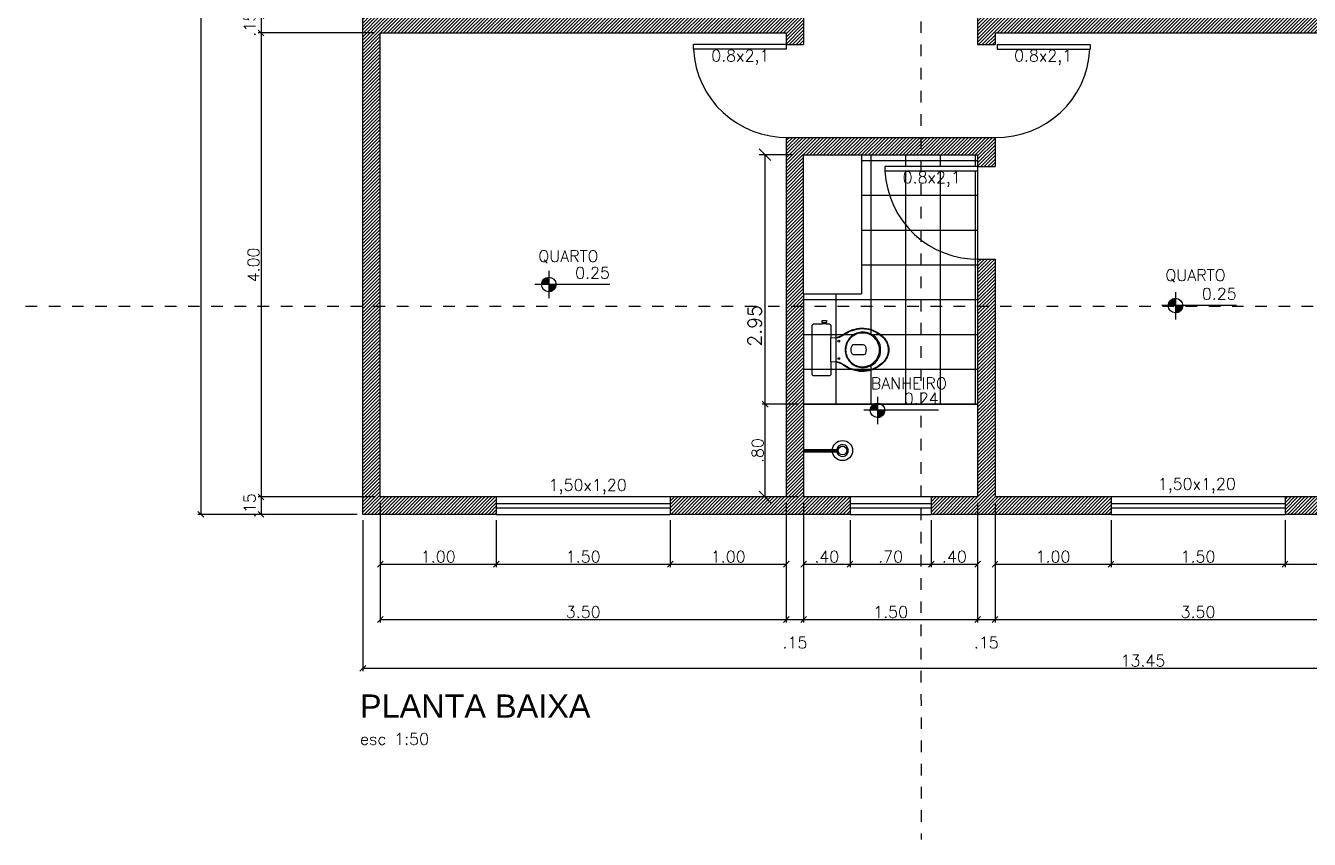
# Model space of a CAD drawing. Header units: metres. Extents: x 433 to 682, y 535 to 584.
# Drawn here: x 509.91 to 520.98, y 569.25 to 576.26 of the extents above; entities that cross this region are included whole.
import ezdxf

# ---------------------------------------------------------------- set-up
doc = ezdxf.new("R2010")
doc.units = ezdxf.units.M
doc.linetypes.add('ACAD_ISO02W100', pattern=[15, 12, -3])
doc.linetypes.add('DIVIDE', pattern=[1.25, 0.5, -0.25, 0, -0.25, 0, -0.25])
for name, color, linetype in [('ARQ-COTAS', 30, 'Continuous'), ('ARQ-ESQ-01', 1, 'ACAD_ISO02W100'), ('ARQ-ESQ-02', 2, 'Continuous'), ('ARQ-LINHACORTE', 3, 'DIVIDE'), ('ARQ-NIVEL', 1, 'Continuous'), ('ARQ-PECAS_SANITARIAS', 7, 'Continuous'), ('ARQ-PISO', 8, 'Continuous'), ('ARQ-TEXTO2', 2, 'Continuous'), ('ARQ-TEXTO3', 3, 'Continuous'), ('ARQ-TEXTO4', 4, 'Continuous'), ('ARQ_ALVENARIA', 4, 'Continuous')]:
    doc.layers.add(name, color=color, linetype=linetype)
doc.styles.add('ROMANS', font='romans.shx')
doc.dimstyles.new('1-100', dxfattribs={"dimtxt": 0.12, "dimasz": 0.1, "dimexe": 0.05, "dimexo": 0.1, "dimgap": 0.03, "dimtad": 1, "dimzin": 5, "dimdsep": 46, "dimtxsty": 'ROMANS', "dimblk": 'OBLIQUE', "dimcen": 0, "dimclrd": 256, "dimclre": 256, "dimclrt": 2, "dimadec": 0, "dimazin": 0, "dimtfac": 1, "dimtofl": 0, "dimtmove": 2, "dimatfit": 3, "dimfxl": 0.04, "dimtolj": 1, "dimtzin": 1, "dimarcsym": 0})
doc.dimstyles.new('1-50', dxfattribs={"dimscale": 0.5, "dimtxt": 0.2, "dimasz": 0.1, "dimexe": 0.05, "dimexo": 0.1, "dimgap": 0.03, "dimtad": 1, "dimzin": 5, "dimdsep": 46, "dimtxsty": 'ROMANS', "dimblk": 'OBLIQUE', "dimcen": 0, "dimclrd": 256, "dimclre": 256, "dimclrt": 2, "dimadec": 0, "dimazin": 0, "dimtfac": 1, "dimtofl": 0, "dimtmove": 2, "dimatfit": 3, "dimfxl": 0.04, "dimtolj": 1, "dimtzin": 1, "dimarcsym": 0})
pattern_1 = [(45, (0, 0), (-0.0148492424, 0.0148492424), [])]

# ---------------------------------------------------------------- blocks, each defined once
blk = doc.blocks.new('_Oblique')
at = {"color": 0, "linetype": 'ByBlock', "lineweight": -2}
blk.add_line((-0.5, -0.5), (0.5, 0.5), dxfattribs=at)
blk = doc.blocks.new('*D89')
at = {"layer": 'ARQ-PISO', "lineweight": -2, "transparency": 16777216}
for p, q in [((516.519, 575.149), (516.237, 575.149)), ((516.287, 572.199), (516.287, 575.149)), ((516.519, 572.199), (516.237, 572.199))]:
    blk.add_line(p, q, dxfattribs=at)
at = {"layer": 'DEFPOINTS', "color": 0, "transparency": 16777216}
for p in [(516.287, 575.149), (516.619, 575.149), (516.619, 572.199)]:
    blk.add_point(p, dxfattribs=at)
at = {"layer": 'ARQ-PISO', "lineweight": -2, "transparency": 16777216, "xscale": 0.1, "yscale": 0.1, "zscale": 0.1}
for p, rotation in [((516.287, 575.149), 90), ((516.287, 572.199), 270)]:
    blk.add_blockref('_Oblique', p, dxfattribs=dict(at, rotation=rotation))
at = {"layer": 'ARQ-PISO', "color": 2, "transparency": 16777216, "insert": (516.197, 573.674), "char_height": 0.12, "attachment_point": 5, "rotation": 90, "style": 'ROMANS'}
blk.add_mtext('\\A1;2.95', dxfattribs=at)
blk = doc.blocks.new('*D90')
at = {"layer": 'ARQ-COTAS', "lineweight": -2, "transparency": 16777216}
for p, q in [((512.969, 572.149), (512.969, 571.594)), ((513.969, 571.999), (513.969, 571.594)), ((512.969, 571.619), (513.969, 571.619))]:
    blk.add_line(p, q, dxfattribs=at)
at = {"layer": 'DEFPOINTS', "color": 0, "transparency": 16777216}
for p in [(512.969, 572.199), (513.969, 572.049), (513.969, 571.619)]:
    blk.add_point(p, dxfattribs=at)
at = {"layer": 'ARQ-COTAS', "lineweight": -2, "transparency": 16777216, "xscale": 0.05, "yscale": 0.05, "zscale": 0.05, "rotation": 180}
blk.add_blockref('_Oblique', (512.969, 571.619), dxfattribs=at)
at = {"layer": 'ARQ-COTAS', "lineweight": -2, "transparency": 16777216, "xscale": 0.05, "yscale": 0.05, "zscale": 0.05}
blk.add_blockref('_Oblique', (513.969, 571.619), dxfattribs=at)
at = {"layer": 'ARQ-COTAS', "color": 2, "transparency": 16777216, "insert": (513.469, 571.684), "char_height": 0.1, "attachment_point": 5, "style": 'ROMANS'}
blk.add_mtext('\\A1;1.00', dxfattribs=at)
blk = doc.blocks.new('*D91')
at = {"layer": 'ARQ-COTAS', "lineweight": -2, "transparency": 16777216}
for p, q in [((513.969, 571.999), (513.969, 571.594)), ((515.469, 571.999), (515.469, 571.594)), ((513.969, 571.619), (515.469, 571.619))]:
    blk.add_line(p, q, dxfattribs=at)
at = {"layer": 'DEFPOINTS', "color": 0, "transparency": 16777216}
for p in [(513.969, 572.049), (515.469, 572.049), (515.469, 571.619)]:
    blk.add_point(p, dxfattribs=at)
at = {"layer": 'ARQ-COTAS', "lineweight": -2, "transparency": 16777216, "xscale": 0.05, "yscale": 0.05, "zscale": 0.05, "rotation": 180}
blk.add_blockref('_Oblique', (513.969, 571.619), dxfattribs=at)
at = {"layer": 'ARQ-COTAS', "lineweight": -2, "transparency": 16777216, "xscale": 0.05, "yscale": 0.05, "zscale": 0.05}
blk.add_blockref('_Oblique', (515.469, 571.619), dxfattribs=at)
at = {"layer": 'ARQ-COTAS', "color": 2, "transparency": 16777216, "insert": (514.719, 571.684), "char_height": 0.1, "attachment_point": 5, "style": 'ROMANS'}
blk.add_mtext('\\A1;1.50', dxfattribs=at)
blk = doc.blocks.new('*D92')
at = {"layer": 'ARQ-COTAS', "lineweight": -2, "transparency": 16777216}
for p, q in [((516.469, 572.149), (516.469, 571.594)), ((515.469, 571.999), (515.469, 571.594)), ((515.469, 571.619), (516.469, 571.619))]:
    blk.add_line(p, q, dxfattribs=at)
at = {"layer": 'DEFPOINTS', "color": 0, "transparency": 16777216}
for p in [(516.469, 572.199), (515.469, 572.049), (516.469, 571.619)]:
    blk.add_point(p, dxfattribs=at)
at = {"layer": 'ARQ-COTAS', "lineweight": -2, "transparency": 16777216, "xscale": 0.05, "yscale": 0.05, "zscale": 0.05, "rotation": 180}
blk.add_blockref('_Oblique', (515.469, 571.619), dxfattribs=at)
at = {"layer": 'ARQ-COTAS', "lineweight": -2, "transparency": 16777216, "xscale": 0.05, "yscale": 0.05, "zscale": 0.05}
blk.add_blockref('_Oblique', (516.469, 571.619), dxfattribs=at)
at = {"layer": 'ARQ-COTAS', "color": 2, "transparency": 16777216, "insert": (515.969, 571.684), "char_height": 0.1, "attachment_point": 5, "style": 'ROMANS'}
blk.add_mtext('\\A1;1.00', dxfattribs=at)
blk = doc.blocks.new('*D93')
at = {"layer": 'ARQ-COTAS', "lineweight": -2, "transparency": 16777216}
for p, q in [((516.619, 572.149), (516.619, 571.594)), ((517.019, 571.999), (517.019, 571.594)), ((516.619, 571.619), (517.019, 571.619))]:
    blk.add_line(p, q, dxfattribs=at)
at = {"layer": 'DEFPOINTS', "color": 0, "transparency": 16777216}
for p in [(516.619, 572.199), (517.019, 572.049), (517.019, 571.619)]:
    blk.add_point(p, dxfattribs=at)
at = {"layer": 'ARQ-COTAS', "lineweight": -2, "transparency": 16777216, "xscale": 0.05, "yscale": 0.05, "zscale": 0.05, "rotation": 180}
blk.add_blockref('_Oblique', (516.619, 571.619), dxfattribs=at)
at = {"layer": 'ARQ-COTAS', "lineweight": -2, "transparency": 16777216, "xscale": 0.05, "yscale": 0.05, "zscale": 0.05}
blk.add_blockref('_Oblique', (517.019, 571.619), dxfattribs=at)
at = {"layer": 'ARQ-COTAS', "color": 2, "transparency": 16777216, "insert": (516.819, 571.684), "char_height": 0.1, "attachment_point": 5, "style": 'ROMANS'}
blk.add_mtext('\\A1;.40', dxfattribs=at)
blk = doc.blocks.new('*D94')
at = {"layer": 'ARQ-COTAS', "lineweight": -2, "transparency": 16777216}
for p, q in [((517.019, 571.999), (517.019, 571.594)), ((517.719, 571.999), (517.719, 571.594)), ((517.019, 571.619), (517.719, 571.619))]:
    blk.add_line(p, q, dxfattribs=at)
at = {"layer": 'DEFPOINTS', "color": 0, "transparency": 16777216}
for p in [(517.019, 572.049), (517.719, 572.049), (517.719, 571.619)]:
    blk.add_point(p, dxfattribs=at)
at = {"layer": 'ARQ-COTAS', "lineweight": -2, "transparency": 16777216, "xscale": 0.05, "yscale": 0.05, "zscale": 0.05, "rotation": 180}
blk.add_blockref('_Oblique', (517.019, 571.619), dxfattribs=at)
at = {"layer": 'ARQ-COTAS', "lineweight": -2, "transparency": 16777216, "xscale": 0.05, "yscale": 0.05, "zscale": 0.05}
blk.add_blockref('_Oblique', (517.719, 571.619), dxfattribs=at)
at = {"layer": 'ARQ-COTAS', "color": 2, "transparency": 16777216, "insert": (517.369, 571.684), "char_height": 0.1, "attachment_point": 5, "style": 'ROMANS'}
blk.add_mtext('\\A1;.70', dxfattribs=at)
blk = doc.blocks.new('*D95')
at = {"layer": 'ARQ-COTAS', "lineweight": -2, "transparency": 16777216}
for p, q in [((518.119, 572.149), (518.119, 571.594)), ((517.719, 571.999), (517.719, 571.594)), ((517.719, 571.619), (518.119, 571.619))]:
    blk.add_line(p, q, dxfattribs=at)
at = {"layer": 'DEFPOINTS', "color": 0, "transparency": 16777216}
for p in [(518.119, 572.199), (517.719, 572.049), (518.119, 571.619)]:
    blk.add_point(p, dxfattribs=at)
at = {"layer": 'ARQ-COTAS', "lineweight": -2, "transparency": 16777216, "xscale": 0.05, "yscale": 0.05, "zscale": 0.05, "rotation": 180}
blk.add_blockref('_Oblique', (517.719, 571.619), dxfattribs=at)
at = {"layer": 'ARQ-COTAS', "lineweight": -2, "transparency": 16777216, "xscale": 0.05, "yscale": 0.05, "zscale": 0.05}
blk.add_blockref('_Oblique', (518.119, 571.619), dxfattribs=at)
at = {"layer": 'ARQ-COTAS', "color": 2, "transparency": 16777216, "insert": (517.919, 571.684), "char_height": 0.1, "attachment_point": 5, "style": 'ROMANS'}
blk.add_mtext('\\A1;.40', dxfattribs=at)
blk = doc.blocks.new('*D96')
at = {"layer": 'ARQ-COTAS', "lineweight": -2, "transparency": 16777216}
for p, q in [((518.269, 572.149), (518.269, 571.594)), ((519.269, 571.999), (519.269, 571.594)), ((518.269, 571.619), (519.269, 571.619))]:
    blk.add_line(p, q, dxfattribs=at)
at = {"layer": 'DEFPOINTS', "color": 0, "transparency": 16777216}
for p in [(518.269, 572.199), (519.269, 572.049), (519.269, 571.619)]:
    blk.add_point(p, dxfattribs=at)
at = {"layer": 'ARQ-COTAS', "lineweight": -2, "transparency": 16777216, "xscale": 0.05, "yscale": 0.05, "zscale": 0.05, "rotation": 180}
blk.add_blockref('_Oblique', (518.269, 571.619), dxfattribs=at)
at = {"layer": 'ARQ-COTAS', "lineweight": -2, "transparency": 16777216, "xscale": 0.05, "yscale": 0.05, "zscale": 0.05}
blk.add_blockref('_Oblique', (519.269, 571.619), dxfattribs=at)
at = {"layer": 'ARQ-COTAS', "color": 2, "transparency": 16777216, "insert": (518.769, 571.684), "char_height": 0.1, "attachment_point": 5, "style": 'ROMANS'}
blk.add_mtext('\\A1;1.00', dxfattribs=at)
blk = doc.blocks.new('*D97')
at = {"layer": 'ARQ-COTAS', "lineweight": -2, "transparency": 16777216}
for p, q in [((519.269, 571.999), (519.269, 571.594)), ((520.769, 571.999), (520.769, 571.594)), ((519.269, 571.619), (520.769, 571.619))]:
    blk.add_line(p, q, dxfattribs=at)
at = {"layer": 'DEFPOINTS', "color": 0, "transparency": 16777216}
for p in [(519.269, 572.049), (520.769, 572.049), (520.769, 571.619)]:
    blk.add_point(p, dxfattribs=at)
at = {"layer": 'ARQ-COTAS', "lineweight": -2, "transparency": 16777216, "xscale": 0.05, "yscale": 0.05, "zscale": 0.05, "rotation": 180}
blk.add_blockref('_Oblique', (519.269, 571.619), dxfattribs=at)
at = {"layer": 'ARQ-COTAS', "lineweight": -2, "transparency": 16777216, "xscale": 0.05, "yscale": 0.05, "zscale": 0.05}
blk.add_blockref('_Oblique', (520.769, 571.619), dxfattribs=at)
at = {"layer": 'ARQ-COTAS', "color": 2, "transparency": 16777216, "insert": (520.019, 571.684), "char_height": 0.1, "attachment_point": 5, "style": 'ROMANS'}
blk.add_mtext('\\A1;1.50', dxfattribs=at)
blk = doc.blocks.new('*D98')
at = {"layer": 'ARQ-COTAS', "lineweight": -2, "transparency": 16777216}
for p, q in [((521.769, 572.149), (521.769, 571.594)), ((520.769, 571.999), (520.769, 571.594)), ((520.769, 571.619), (521.769, 571.619))]:
    blk.add_line(p, q, dxfattribs=at)
at = {"layer": 'DEFPOINTS', "color": 0, "transparency": 16777216}
for p in [(521.769, 572.199), (520.769, 572.049), (521.769, 571.619)]:
    blk.add_point(p, dxfattribs=at)
at = {"layer": 'ARQ-COTAS', "lineweight": -2, "transparency": 16777216, "xscale": 0.05, "yscale": 0.05, "zscale": 0.05, "rotation": 180}
blk.add_blockref('_Oblique', (520.769, 571.619), dxfattribs=at)
at = {"layer": 'ARQ-COTAS', "lineweight": -2, "transparency": 16777216, "xscale": 0.05, "yscale": 0.05, "zscale": 0.05}
blk.add_blockref('_Oblique', (521.769, 571.619), dxfattribs=at)
at = {"layer": 'ARQ-COTAS', "color": 2, "transparency": 16777216, "insert": (521.269, 571.684), "char_height": 0.1, "attachment_point": 5, "style": 'ROMANS'}
blk.add_mtext('\\A1;1.00', dxfattribs=at)
blk = doc.blocks.new('*D99')
at = {"layer": 'ARQ-COTAS', "lineweight": -2, "transparency": 16777216}
for p, q in [((512.969, 572.149), (512.969, 571.117)), ((516.469, 572.149), (516.469, 571.117)), ((512.969, 571.142), (516.469, 571.142))]:
    blk.add_line(p, q, dxfattribs=at)
at = {"layer": 'DEFPOINTS', "color": 0, "transparency": 16777216}
for p in [(512.969, 572.199), (516.469, 572.199), (516.469, 571.142)]:
    blk.add_point(p, dxfattribs=at)
at = {"layer": 'ARQ-COTAS', "lineweight": -2, "transparency": 16777216, "xscale": 0.05, "yscale": 0.05, "zscale": 0.05, "rotation": 180}
blk.add_blockref('_Oblique', (512.969, 571.142), dxfattribs=at)
at = {"layer": 'ARQ-COTAS', "lineweight": -2, "transparency": 16777216, "xscale": 0.05, "yscale": 0.05, "zscale": 0.05}
blk.add_blockref('_Oblique', (516.469, 571.142), dxfattribs=at)
at = {"layer": 'ARQ-COTAS', "color": 2, "transparency": 16777216, "insert": (514.719, 571.207), "char_height": 0.1, "attachment_point": 5, "style": 'ROMANS'}
blk.add_mtext('\\A1;3.50', dxfattribs=at)
blk = doc.blocks.new('*D100')
at = {"layer": 'ARQ-COTAS', "lineweight": -2, "transparency": 16777216}
for p, q in [((516.469, 572.149), (516.469, 571.117)), ((516.619, 572.149), (516.619, 571.117)), ((516.469, 571.142), (516.619, 571.142))]:
    blk.add_line(p, q, dxfattribs=at)
at = {"layer": 'DEFPOINTS', "color": 0, "transparency": 16777216}
for p in [(516.469, 572.199), (516.619, 572.199), (516.619, 571.142)]:
    blk.add_point(p, dxfattribs=at)
at = {"layer": 'ARQ-COTAS', "lineweight": -2, "transparency": 16777216, "xscale": 0.05, "yscale": 0.05, "zscale": 0.05, "rotation": 180}
blk.add_blockref('_Oblique', (516.469, 571.142), dxfattribs=at)
at = {"layer": 'ARQ-COTAS', "lineweight": -2, "transparency": 16777216, "xscale": 0.05, "yscale": 0.05, "zscale": 0.05}
blk.add_blockref('_Oblique', (516.619, 571.142), dxfattribs=at)
at = {"layer": 'ARQ-COTAS', "color": 2, "transparency": 16777216, "insert": (516.544, 570.944), "char_height": 0.1, "attachment_point": 5, "style": 'ROMANS'}
blk.add_mtext('\\A1;.15', dxfattribs=at)
blk = doc.blocks.new('*D101')
at = {"layer": 'ARQ-COTAS', "lineweight": -2, "transparency": 16777216}
for p, q in [((516.619, 572.149), (516.619, 571.117)), ((518.119, 572.149), (518.119, 571.117)), ((516.619, 571.142), (518.119, 571.142))]:
    blk.add_line(p, q, dxfattribs=at)
at = {"layer": 'DEFPOINTS', "color": 0, "transparency": 16777216}
for p in [(516.619, 572.199), (518.119, 572.199), (518.119, 571.142)]:
    blk.add_point(p, dxfattribs=at)
at = {"layer": 'ARQ-COTAS', "lineweight": -2, "transparency": 16777216, "xscale": 0.05, "yscale": 0.05, "zscale": 0.05, "rotation": 180}
blk.add_blockref('_Oblique', (516.619, 571.142), dxfattribs=at)
at = {"layer": 'ARQ-COTAS', "lineweight": -2, "transparency": 16777216, "xscale": 0.05, "yscale": 0.05, "zscale": 0.05}
blk.add_blockref('_Oblique', (518.119, 571.142), dxfattribs=at)
at = {"layer": 'ARQ-COTAS', "color": 2, "transparency": 16777216, "insert": (517.369, 571.207), "char_height": 0.1, "attachment_point": 5, "style": 'ROMANS'}
blk.add_mtext('\\A1;1.50', dxfattribs=at)
blk = doc.blocks.new('*D102')
at = {"layer": 'ARQ-COTAS', "lineweight": -2, "transparency": 16777216}
for p, q in [((518.119, 572.149), (518.119, 571.117)), ((518.269, 572.149), (518.269, 571.117)), ((518.119, 571.142), (518.269, 571.142))]:
    blk.add_line(p, q, dxfattribs=at)
at = {"layer": 'DEFPOINTS', "color": 0, "transparency": 16777216}
for p in [(518.119, 572.199), (518.269, 572.199), (518.269, 571.142)]:
    blk.add_point(p, dxfattribs=at)
at = {"layer": 'ARQ-COTAS', "lineweight": -2, "transparency": 16777216, "xscale": 0.05, "yscale": 0.05, "zscale": 0.05, "rotation": 180}
blk.add_blockref('_Oblique', (518.119, 571.142), dxfattribs=at)
at = {"layer": 'ARQ-COTAS', "lineweight": -2, "transparency": 16777216, "xscale": 0.05, "yscale": 0.05, "zscale": 0.05}
blk.add_blockref('_Oblique', (518.269, 571.142), dxfattribs=at)
at = {"layer": 'ARQ-COTAS', "color": 2, "transparency": 16777216, "insert": (518.194, 570.944), "char_height": 0.1, "attachment_point": 5, "style": 'ROMANS'}
blk.add_mtext('\\A1;.15', dxfattribs=at)
blk = doc.blocks.new('*D103')
at = {"layer": 'ARQ-COTAS', "lineweight": -2, "transparency": 16777216}
for p, q in [((518.269, 572.149), (518.269, 571.117)), ((521.769, 572.149), (521.769, 571.117)), ((518.269, 571.142), (521.769, 571.142))]:
    blk.add_line(p, q, dxfattribs=at)
at = {"layer": 'DEFPOINTS', "color": 0, "transparency": 16777216}
for p in [(518.269, 572.199), (521.769, 572.199), (521.769, 571.142)]:
    blk.add_point(p, dxfattribs=at)
at = {"layer": 'ARQ-COTAS', "lineweight": -2, "transparency": 16777216, "xscale": 0.05, "yscale": 0.05, "zscale": 0.05, "rotation": 180}
blk.add_blockref('_Oblique', (518.269, 571.142), dxfattribs=at)
at = {"layer": 'ARQ-COTAS', "lineweight": -2, "transparency": 16777216, "xscale": 0.05, "yscale": 0.05, "zscale": 0.05}
blk.add_blockref('_Oblique', (521.769, 571.142), dxfattribs=at)
at = {"layer": 'ARQ-COTAS', "color": 2, "transparency": 16777216, "insert": (520.019, 571.207), "char_height": 0.1, "attachment_point": 5, "style": 'ROMANS'}
blk.add_mtext('\\A1;3.50', dxfattribs=at)
blk = doc.blocks.new('*D106')
at = {"layer": 'ARQ-COTAS', "lineweight": -2, "transparency": 16777216}
for p, q in [((512.819, 571.999), (512.819, 570.697)), ((526.269, 571.999), (526.269, 570.697)), ((512.819, 570.722), (526.269, 570.722))]:
    blk.add_line(p, q, dxfattribs=at)
at = {"layer": 'DEFPOINTS', "color": 0, "transparency": 16777216}
for p in [(512.819, 572.049), (526.269, 572.049), (526.269, 570.722)]:
    blk.add_point(p, dxfattribs=at)
at = {"layer": 'ARQ-COTAS', "lineweight": -2, "transparency": 16777216, "xscale": 0.05, "yscale": 0.05, "zscale": 0.05, "rotation": 180}
blk.add_blockref('_Oblique', (512.819, 570.722), dxfattribs=at)
at = {"layer": 'ARQ-COTAS', "lineweight": -2, "transparency": 16777216, "xscale": 0.05, "yscale": 0.05, "zscale": 0.05}
blk.add_blockref('_Oblique', (526.269, 570.722), dxfattribs=at)
at = {"layer": 'ARQ-COTAS', "color": 2, "transparency": 16777216, "insert": (519.544, 570.787), "char_height": 0.1, "attachment_point": 5, "style": 'ROMANS'}
blk.add_mtext('\\A1;13.45', dxfattribs=at)
blk = doc.blocks.new('*D111')
at = {"layer": 'ARQ-COTAS', "lineweight": -2, "transparency": 16777216}
for p, q in [((512.769, 581.999), (511.397, 581.999)), ((511.422, 581.999), (511.422, 572.049)), ((512.769, 572.049), (511.397, 572.049))]:
    blk.add_line(p, q, dxfattribs=at)
at = {"layer": 'DEFPOINTS', "color": 0, "transparency": 16777216}
for p in [(512.819, 581.999), (511.422, 572.049), (512.819, 572.049)]:
    blk.add_point(p, dxfattribs=at)
at = {"layer": 'ARQ-COTAS', "lineweight": -2, "transparency": 16777216, "xscale": 0.05, "yscale": 0.05, "zscale": 0.05}
for p, rotation in [((511.422, 581.999), 90), ((511.422, 572.049), 270)]:
    blk.add_blockref('_Oblique', p, dxfattribs=dict(at, rotation=rotation))
at = {"layer": 'ARQ-COTAS', "color": 2, "transparency": 16777216, "insert": (511.357, 577.024), "char_height": 0.1, "attachment_point": 5, "rotation": 90, "style": 'ROMANS'}
blk.add_mtext('\\A1;9.95', dxfattribs=at)
blk = doc.blocks.new('nivel planta')
at = {"layer": 'ARQ-NIVEL', "color": 1}
for p, q in [((-0.791, 0.174), (-0.791, -0.179)), ((0, 0), (-0.969, 0)), ((-0.884, 0.007), (-0.791, 0.007)), ((-0.883, 0.015), (-0.791, 0.015)), ((-0.882, 0.023), (-0.791, 0.023)), ((-0.88, 0.03), (-0.791, 0.03)), ((-0.876, 0.038), (-0.791, 0.038)), ((-0.873, 0.046), (-0.791, 0.046)), ((-0.868, 0.054), (-0.791, 0.054)), ((-0.861, 0.062), (-0.791, 0.062)), ((-0.854, 0.069), (-0.791, 0.069)), ((-0.844, 0.077), (-0.791, 0.077)), ((-0.83, 0.085), (-0.791, 0.085)), ((-0.791, -0.001), (-0.697, -0.001)), ((-0.791, -0.009), (-0.698, -0.009)), ((-0.791, -0.016), (-0.699, -0.016)), ((-0.791, -0.024), (-0.7, -0.024)), ((-0.791, -0.032), (-0.703, -0.032)), ((-0.791, -0.04), (-0.706, -0.04)), ((-0.791, -0.048), (-0.71, -0.048)), ((-0.791, -0.056), (-0.715, -0.056)), ((-0.791, -0.063), (-0.722, -0.063)), ((-0.791, -0.071), (-0.73, -0.071)), ((-0.791, -0.079), (-0.74, -0.079)), ((-0.791, -0.087), (-0.755, -0.087))]:
    blk.add_line(p, q, dxfattribs=at)
blk.add_circle((-0.791, 0), 0.0937, dxfattribs=at)
blk = doc.blocks.new('*D145')
at = {"layer": 'ARQ-COTAS', "lineweight": -2, "transparency": 16777216}
for p, q in [((516.569, 572.999), (516.262, 572.999)), ((516.287, 572.199), (516.287, 572.999)), ((516.569, 572.199), (516.262, 572.199))]:
    blk.add_line(p, q, dxfattribs=at)
at = {"layer": 'DEFPOINTS', "color": 0, "transparency": 16777216}
for p in [(516.287, 572.999), (516.619, 572.999), (516.619, 572.199)]:
    blk.add_point(p, dxfattribs=at)
at = {"layer": 'ARQ-COTAS', "lineweight": -2, "transparency": 16777216, "xscale": 0.05, "yscale": 0.05, "zscale": 0.05}
for p, rotation in [((516.287, 572.999), 90), ((516.287, 572.199), 270)]:
    blk.add_blockref('_Oblique', p, dxfattribs=dict(at, rotation=rotation))
at = {"layer": 'ARQ-COTAS', "color": 2, "transparency": 16777216, "insert": (516.222, 572.599), "char_height": 0.1, "attachment_point": 5, "rotation": 90, "style": 'ROMANS'}
blk.add_mtext('\\A1;.80', dxfattribs=at)
blk = doc.blocks.new('*D150')
at = {"layer": 'ARQ-COTAS', "lineweight": -2, "transparency": 16777216}
for p, q in [((512.769, 576.349), (511.916, 576.349)), ((511.941, 576.349), (511.941, 576.199)), ((512.919, 576.199), (511.916, 576.199))]:
    blk.add_line(p, q, dxfattribs=at)
at = {"layer": 'DEFPOINTS', "color": 0, "transparency": 16777216}
for p in [(512.819, 576.349), (511.941, 576.199), (512.969, 576.199)]:
    blk.add_point(p, dxfattribs=at)
at = {"layer": 'ARQ-COTAS', "lineweight": -2, "transparency": 16777216, "xscale": 0.05, "yscale": 0.05, "zscale": 0.05}
for p, rotation in [((511.941, 576.349), 90), ((511.941, 576.199), 270)]:
    blk.add_blockref('_Oblique', p, dxfattribs=dict(at, rotation=rotation))
at = {"layer": 'ARQ-COTAS', "color": 2, "transparency": 16777216, "insert": (511.843, 576.274), "char_height": 0.1, "attachment_point": 5, "rotation": 90, "style": 'ROMANS'}
blk.add_mtext('\\A1;.15', dxfattribs=at)
blk = doc.blocks.new('*D151')
at = {"layer": 'ARQ-COTAS', "lineweight": -2, "transparency": 16777216}
for p, q in [((512.919, 576.199), (511.916, 576.199)), ((511.941, 576.199), (511.941, 572.199)), ((512.919, 572.199), (511.916, 572.199))]:
    blk.add_line(p, q, dxfattribs=at)
at = {"layer": 'DEFPOINTS', "color": 0, "transparency": 16777216}
for p in [(512.969, 576.199), (511.941, 572.199), (512.969, 572.199)]:
    blk.add_point(p, dxfattribs=at)
at = {"layer": 'ARQ-COTAS', "lineweight": -2, "transparency": 16777216, "xscale": 0.05, "yscale": 0.05, "zscale": 0.05}
for p, rotation in [((511.941, 576.199), 90), ((511.941, 572.199), 270)]:
    blk.add_blockref('_Oblique', p, dxfattribs=dict(at, rotation=rotation))
at = {"layer": 'ARQ-COTAS', "color": 2, "transparency": 16777216, "insert": (511.876, 574.199), "char_height": 0.1, "attachment_point": 5, "rotation": 90, "style": 'ROMANS'}
blk.add_mtext('\\A1;4.00', dxfattribs=at)
blk = doc.blocks.new('*D152')
at = {"layer": 'ARQ-COTAS', "lineweight": -2, "transparency": 16777216}
for p, q in [((512.919, 572.199), (511.916, 572.199)), ((511.941, 572.199), (511.941, 572.049)), ((512.769, 572.049), (511.916, 572.049))]:
    blk.add_line(p, q, dxfattribs=at)
at = {"layer": 'DEFPOINTS', "color": 0, "transparency": 16777216}
for p in [(512.969, 572.199), (511.941, 572.049), (512.819, 572.049)]:
    blk.add_point(p, dxfattribs=at)
at = {"layer": 'ARQ-COTAS', "lineweight": -2, "transparency": 16777216, "xscale": 0.05, "yscale": 0.05, "zscale": 0.05}
for p, rotation in [((511.941, 572.199), 90), ((511.941, 572.049), 270)]:
    blk.add_blockref('_Oblique', p, dxfattribs=dict(at, rotation=rotation))
at = {"layer": 'ARQ-COTAS', "color": 2, "transparency": 16777216, "insert": (511.843, 572.124), "char_height": 0.1, "attachment_point": 5, "rotation": 90, "style": 'ROMANS'}
blk.add_mtext('\\A1;.15', dxfattribs=at)

msp = doc.modelspace()

# ---------------------------------------------------------------- hatches: boundary and pattern name
at = {"layer": 'ARQ-PISO'}
h = msp.add_hatch(dxfattribs=at)
h.set_pattern_fill('_USER', color=256, scale=0.021, angle=45, pattern_type=0)
h.set_pattern_definition(pattern_1)
h.paths.add_polyline_path([(521.569, 581.849), (521.569, 581.999), (518.869, 581.999), (518.869, 581.849), (519.619, 581.849), (519.619, 580.819), (519.769, 580.819), (519.769, 581.849)])
h.paths.add_polyline_path([(524.069, 581.299), (524.219, 581.299), (524.219, 581.849), (526.119, 581.849), (526.119, 581.299), (526.269, 581.299), (526.269, 581.999), (523.569, 581.999), (523.569, 581.849), (524.069, 581.849)])
h.paths.add_polyline_path([(524.069, 578.549), (524.219, 578.549), (524.219, 579.049), (526.269, 579.049), (526.269, 579.799), (526.119, 579.799), (526.119, 579.199), (524.219, 579.199), (524.219, 580.499), (524.069, 580.499)])
h.paths.add_polyline_path([(516.469, 572.199), (515.469, 572.199), (515.469, 572.049), (517.019, 572.049), (517.019, 572.199), (516.619, 572.199), (516.619, 573.949), (516.619, 575.149), (518.119, 575.149), (518.119, 575.049), (518.269, 575.049), (518.269, 575.299), (516.619, 575.299), (516.489, 575.299, -0.006249), (516.469, 575.299)])
h.paths.add_polyline_path([(512.969, 576.199), (516.469, 576.199), (516.469, 576.099), (516.619, 576.099), (516.619, 576.399), (516.469, 576.399), (516.469, 576.349), (512.819, 576.349), (512.819, 572.049), (513.969, 572.049), (513.969, 572.199), (512.969, 572.199)])
h.paths.add_polyline_path([(519.269, 572.049), (519.269, 572.199), (518.269, 572.199), (518.269, 574.249), (518.139, 574.249, -0.006249), (518.119, 574.249), (518.119, 572.199), (517.719, 572.199), (517.719, 572.049)])
h.paths.add_polyline_path([(516.469, 577.699), (514.969, 577.699), (512.969, 577.699), (512.969, 578.199), (512.819, 578.199), (512.819, 577.549), (512.819, 577.549), (516.469, 577.549), (516.469, 577.099), (516.619, 577.099), (516.619, 580.899), (516.469, 580.899)])
h = msp.add_hatch(dxfattribs=at)
h.set_pattern_fill('_USER', color=256, scale=0.021, angle=45, pattern_type=0)
h.set_pattern_definition(pattern_1)
h.paths.add_polyline_path([(524.219, 577.049), (524.069, 577.049), (524.069, 576.349), (523.819, 576.349), (523.819, 576.349), (523.819, 576.199), (524.219, 576.199)], flags=17)
h.paths.add_polyline_path([(524.219, 577.049), (524.069, 577.049), (524.069, 576.349), (523.819, 576.349), (523.819, 576.199), (524.219, 576.199)], flags=17)
h.paths.add_polyline_path([(521.919, 576.199), (522.319, 576.199), (522.319, 576.349), (519.769, 576.349), (519.769, 578.349), (519.619, 578.349), (519.619, 576.349), (518.119, 576.349), (518.119, 576.099), (518.269, 576.099), (518.269, 576.199), (521.769, 576.199), (521.769, 572.199), (520.769, 572.199), (520.769, 572.049), (520.769, 572.049), (521.919, 572.049)])
h = msp.add_hatch(dxfattribs=at)
h.set_pattern_fill('_USER', color=256, scale=0.3, double=1, pattern_type=0)
h.set_pattern_definition([(0, (0, 0), (0, 0.3), []), (90, (0, 0), (-0.3, 2e-17), [])])
h.paths.add_polyline_path([(517.319, 575.009), (517.319, 575.049), (518.119, 575.049), (518.119, 575.149), (517.119, 575.149), (517.119, 573.949), (516.619, 573.949), (516.619, 572.999), (518.119, 572.999), (518.119, 574.249, -0.399642)])
h.paths.add_polyline_path([(517.24, 573.626, 0.085166), (517.16, 573.652, 0.08648), (517.08, 573.65, 0.067868), (517.01, 573.628, 0.06199), (516.953, 573.594, -0.016617), (516.947, 573.586, 0.020523), (516.97, 573.6, -0.048524), (517.02, 573.627, -0.075808), (517.1, 573.649, -0.05), (517.16, 573.648, -0.109053), (517.26, 573.609, -0.065752), (517.309, 573.567, -0.016028), (517.318, 573.564, 0.102933)], flags=16)
h.paths.add_polyline_path([(517.26, 573.548, -0.150886), (517.283, 573.467, -0.150886), (517.26, 573.386, -0.13332), (517.21, 573.337, -0.096291), (517.16, 573.318, -0.1), (517.1, 573.318, -0.167158), (517.015, 573.367, -0.18313), (516.981, 573.467, -0.186957), (517.021, 573.567, -0.15797), (517.1, 573.617, -0.1), (517.16, 573.617, -0.096291), (517.21, 573.597, -0.13332)], flags=16)
h.paths.add_polyline_path([(517.153, 573.494, -0.173308), (517.153, 573.441, -0.319808), (517.13, 573.423), (517.045, 573.423, -0.393258), (517.045, 573.512), (517.128, 573.512, -0.343295)], flags=0)
h.paths.add_polyline_path([(516.929, 573.542, -1), (516.914, 573.542, -1)], flags=16)
h.paths.add_polyline_path([(516.929, 573.392, -1), (516.914, 573.392, -1)], flags=16)
h.paths.add_polyline_path([(518.119, 574.249), (518.119, 575.009), (517.319, 575.009, 0.399642)], flags=17)
h.paths.add_polyline_path([(516.287, 573.462), (516.287, 573.887), (516.107, 573.887), (516.107, 573.462)], flags=9)
h.paths.add_polyline_path([(517.153, 573.103), (517.898, 573.103), (517.898, 573.253), (517.153, 573.253)], flags=24)
h.paths.add_polyline_path([(517.449, 574.848), (517.999, 574.848), (517.999, 575.018), (517.449, 575.018)], flags=25)

# ---------------------------------------------------------------- linework, layer by layer
at = {"layer": 'ARQ-ESQ-01'}
for p, q in [((516.619, 572.999), (516.669, 572.999)), ((515.469, 572.199), (513.969, 572.199)), ((517.719, 572.199), (517.019, 572.199)), ((520.769, 572.199), (519.269, 572.199)), ((513.969, 572.049), (515.469, 572.049)), ((517.019, 572.049), (517.719, 572.049)), ((519.269, 572.049), (520.769, 572.049))]:
    msp.add_line(p, q, dxfattribs=at)
for centre, start, end in [((516.469, 576.099), 182.8651, 271.4321), ((518.288, 576.099), 268.5679, 357.1349), ((518.119, 575.049), 182.8651, 271.4321)]:
    msp.add_arc(centre, 0.8, start, end, dxfattribs=at)
at = {"layer": 'ARQ-ESQ-02'}
for p, q in [((516.469, 576.099), (515.669, 576.099)), ((515.669, 576.059), (515.669, 576.099)), ((516.469, 576.059), (515.669, 576.059)), ((516.469, 576.099), (516.469, 576.059)), ((518.288, 576.099), (519.088, 576.099)), ((518.288, 576.099), (518.288, 576.059)), ((518.288, 576.059), (519.088, 576.059)), ((518.119, 575.049), (517.319, 575.049)), ((517.319, 575.049), (517.319, 575.009)), ((518.119, 575.009), (517.319, 575.009)), ((518.119, 575.049), (518.119, 575.009)), ((513.969, 572.144), (515.469, 572.144)), ((517.019, 572.144), (517.719, 572.144)), ((519.269, 572.144), (520.769, 572.144)), ((513.969, 572.104), (515.469, 572.104)), ((517.019, 572.104), (517.719, 572.104)), ((519.269, 572.104), (520.769, 572.104))]:
    msp.add_line(p, q, dxfattribs=at)
at = {"layer": 'ARQ-LINHACORTE', "ltscale": 0.1}
for p, q in [((517.628, 584.099), (517.631, 569.247)), ((509.912, 573.843), (528.125, 573.846))]:
    msp.add_line(p, q, dxfattribs=at)
at = {"layer": 'ARQ-PECAS_SANITARIAS'}
for p, q in [((519.088, 576.099), (519.088, 576.059)), ((517.119, 575.149), (517.119, 573.949)), ((516.619, 573.949), (517.119, 573.949)), ((516.619, 572.609), (516.917, 572.609)), ((516.619, 572.599), (516.916, 572.599)), ((516.619, 572.589), (516.917, 572.589))]:
    msp.add_line(p, q, dxfattribs=at)
for points in [[(517.353, 573.467, -0.182004), (517.315, 573.367, -0.098298), (517.24, 573.308, -0.085166), (517.16, 573.283, -0.08648), (517.08, 573.285, -0.067868), (517.01, 573.307, -0.06199), (516.953, 573.341, 0.060779), (516.92, 573.357, 0.023796), (516.9, 573.361), (516.854, 573.365), (516.854, 573.26, -0.424217), (516.835, 573.242), (516.813, 573.242), (516.783, 573.242), (516.71, 573.242, -0.418036), (516.692, 573.26), (516.692, 573.467), (516.692, 573.674, -0.418036), (516.71, 573.692), (516.783, 573.692), (516.783, 573.704), (516.78, 573.704), (516.78, 573.72), (516.798, 573.72), (516.816, 573.72), (516.816, 573.704), (516.813, 573.704), (516.813, 573.692), (516.835, 573.692, -0.424217), (516.854, 573.674), (516.854, 573.57), (516.9, 573.573, 0.023796), (516.92, 573.578, 0.060779), (516.953, 573.594, -0.06199), (517.01, 573.628, -0.067868), (517.08, 573.65, -0.08648), (517.16, 573.652, -0.085166), (517.24, 573.626, -0.098298), (517.315, 573.567, -0.182004)], [(516.977, 573.467, 0.18052), (517.015, 573.367, 0.167158), (517.1, 573.318, 0.1), (517.16, 573.318, 0.096291), (517.21, 573.337, 0.13332), (517.26, 573.386, 0.150886), (517.283, 573.467, 0.150886), (517.26, 573.548, 0.13332), (517.21, 573.597, 0.096291), (517.16, 573.617, 0.1), (517.1, 573.617, 0.167158), (517.015, 573.567, 0.18052)], [(516.981, 573.467, 0.186957), (517.021, 573.367, 0.162455), (517.1, 573.324, 0.149476), (517.19, 573.336, 0.171119), (517.26, 573.407, 0.104122), (517.273, 573.467, 0.104122), (517.26, 573.528, 0.171119), (517.19, 573.599, 0.149476), (517.1, 573.61, 0.162455), (517.021, 573.567, 0.186957)], [(517.152, 573.437, -0.276984), (517.13, 573.423), (517.045, 573.423, -0.393258), (517.045, 573.512), (517.13, 573.512, -0.276984), (517.152, 573.497, -0.2)]]:
    msp.add_lwpolyline(points, format="xyb", close=True, dxfattribs=at)
for points in [[(516.783, 573.704), (516.813, 573.704)], [(516.813, 573.692), (516.783, 573.692)], [(516.854, 573.365), (516.854, 573.467), (516.854, 573.57)]]:
    msp.add_lwpolyline(points, dxfattribs=at)
msp.add_lwpolyline([(516.902, 573.574, 0.148706), (516.95, 573.587, 0.01798), (516.97, 573.6, -0.048524), (517.02, 573.627, -0.075808), (517.1, 573.649, -0.05), (517.16, 573.648, -0.109053), (517.26, 573.609, -0.065752), (517.309, 573.567, -0.186957), (517.348, 573.467, -0.186957), (517.309, 573.367, -0.065752), (517.26, 573.325, -0.109053), (517.16, 573.287, -0.05), (517.1, 573.286, -0.075808), (517.02, 573.307, -0.048524), (516.97, 573.335, 0.01798), (516.95, 573.347, 0.148706), (516.902, 573.361, 0.148706)], format="xyb", dxfattribs=at)
for centre, radius in [((516.922, 573.542), 0.0075), ((516.922, 573.392), 0.0075), ((516.954, 572.599), 0.0868), ((516.954, 572.599), 0.0381), ((516.954, 572.599), 0.0381)]:
    msp.add_circle(centre, radius, dxfattribs=at)
msp.add_arc((516.954, 572.599), 0.0509, 191.3268, 168.6732, dxfattribs=at)
at = {"layer": 'ARQ-PISO'}
for p, q in [((518.119, 575.049), (518.119, 574.249)), ((518.119, 572.999), (516.619, 572.999))]:
    msp.add_line(p, q, dxfattribs=at)
at = {"layer": 'ARQ_ALVENARIA'}
for p, q in [((512.819, 572.049), (512.819, 576.349)), ((516.619, 576.399), (516.619, 576.099)), ((518.119, 576.349), (518.119, 576.099)), ((512.969, 572.199), (512.969, 576.199)), ((512.969, 576.199), (516.469, 576.199)), ((516.469, 576.199), (516.469, 576.099)), ((518.269, 576.199), (518.269, 576.099)), ((518.269, 576.199), (521.769, 576.199)), ((516.469, 576.099), (516.619, 576.099)), ((518.119, 576.099), (518.269, 576.099)), ((516.469, 575.299), (516.619, 575.299)), ((516.469, 575.299), (516.469, 572.199)), ((516.619, 575.299), (518.269, 575.299)), ((518.269, 575.299), (518.269, 575.049)), ((516.619, 575.149), (518.119, 575.149)), ((516.619, 573.949), (516.619, 575.149)), ((518.119, 575.149), (518.119, 575.049)), ((518.119, 575.049), (518.269, 575.049)), ((518.119, 574.249), (518.269, 574.249)), ((518.119, 574.249), (518.119, 572.199)), ((518.269, 574.249), (518.269, 572.199)), ((516.619, 573.949), (516.619, 572.199)), ((513.969, 572.199), (512.969, 572.199)), ((513.969, 572.199), (513.969, 572.049)), ((516.469, 572.199), (515.469, 572.199)), ((515.469, 572.199), (515.469, 572.049)), ((517.019, 572.199), (516.619, 572.199)), ((517.019, 572.199), (517.019, 572.049)), ((518.119, 572.199), (517.719, 572.199)), ((517.719, 572.199), (517.719, 572.049)), ((519.269, 572.199), (518.269, 572.199)), ((519.269, 572.199), (519.269, 572.049)), ((521.769, 572.199), (520.769, 572.199)), ((520.769, 572.199), (520.769, 572.049)), ((513.969, 572.049), (512.819, 572.049)), ((517.019, 572.049), (515.469, 572.049)), ((519.269, 572.049), (517.719, 572.049)), ((526.269, 572.049), (520.769, 572.049))]:
    msp.add_line(p, q, dxfattribs=at)

# ---------------------------------------------------------------- block references
at = {"layer": 'ARQ-NIVEL', "xscale": 0.6666666000000134, "yscale": 0.6666666000000134, "zscale": 0.6666666000000134}
for p in [(514.949, 574.031), (520.352, 573.849), (517.783, 572.946)]:
    msp.add_blockref('nivel planta', p, dxfattribs=at)

# ---------------------------------------------------------------- texts
at = {"layer": 'ARQ-NIVEL', "color": 2, "char_height": 0.1, "attachment_point": 9, "style": 'ROMANS'}
for s, insert in [('0.25', (514.949, 574.081)), ('0.25', (520.352, 573.9)), ('0.24', (517.783, 572.997))]:
    msp.add_mtext(s, dxfattribs=dict(at, insert=insert))
at = {"layer": 'ARQ-TEXTO2', "char_height": 0.1, "style": 'ROMANS'}
for insert, attachment_point in [((516.324, 575.923), 9), ((518.433, 575.923), 7), ((517.974, 574.873), 9)]:
    msp.add_mtext('0.8x2,1', dxfattribs=dict(at, insert=insert, attachment_point=attachment_point))
at = {"layer": 'ARQ-TEXTO2', "char_height": 0.1, "width": 0.96563, "attachment_point": 7, "style": 'ROMANS'}
for insert in [(514.421, 572.222), (519.672, 572.231)]:
    msp.add_mtext('1,50x1,20', dxfattribs=dict(at, insert=insert))
at = {"layer": 'ARQ-TEXTO3', "char_height": 0.1, "attachment_point": 5, "style": 'ROMANS'}
for s, insert in [('QUARTO', (514.591, 574.27)), ('QUARTO', (519.997, 574.106)), ('BANHEIRO', (517.526, 573.178))]:
    msp.add_mtext(s, dxfattribs=dict(at, insert=insert))
at = {"layer": 'ARQ-TEXTO4', "insert": (512.794, 570.496), "char_height": 0.1, "attachment_point": 1, "style": 'ROMANS'}
msp.add_mtext('{\\fArial|b0|i0|c238|p34;\\H2x;\\C4;PLANTA\\fArial|b0|i0|c0|p34; BAIXA\\Fromans|c0;\\H0.6666x;\\P\\H0.7501x;\\C2;esc 1:50}', dxfattribs=at)

# ---------------------------------------------------------------- dimensions: what is measured, and where the dimension line sits
at = {"layer": 'ARQ-COTAS'}
for base, p1, p2, picture, middle in [((511.422, 572.049), (512.819, 581.999), (512.819, 572.049), '*D111', (511.357, 577.024)), ((511.941, 576.199), (512.819, 576.349), (512.969, 576.199), '*D150', (511.843, 576.274)), ((511.941, 572.199), (512.969, 576.199), (512.969, 572.199), '*D151', (511.876, 574.199)), ((516.287, 572.999), (516.619, 572.199), (516.619, 572.999), '*D145', (516.222, 572.599)), ((511.941, 572.049), (512.969, 572.199), (512.819, 572.049), '*D152', (511.843, 572.124))]:
    dim = msp.add_linear_dim(base=base, p1=p1, p2=p2, angle=90, dimstyle='1-50', dxfattribs=at)
    dim.commit()
    dim.dimension.update_dxf_attribs({"geometry": picture, "text_midpoint": middle})
for base, p1, p2, picture, middle in [((513.969, 571.619), (512.969, 572.199), (513.969, 572.049), '*D90', (513.469, 571.684)), ((516.469, 571.142), (512.969, 572.199), (516.469, 572.199), '*D99', (514.719, 571.207)), ((516.469, 571.619), (515.469, 572.049), (516.469, 572.199), '*D92', (515.969, 571.684)), ((516.619, 571.142), (516.469, 572.199), (516.619, 572.199), '*D100', (516.544, 570.944)), ((517.019, 571.619), (516.619, 572.199), (517.019, 572.049), '*D93', (516.819, 571.684)), ((518.119, 571.142), (516.619, 572.199), (518.119, 572.199), '*D101', (517.369, 571.207)), ((518.119, 571.619), (517.719, 572.049), (518.119, 572.199), '*D95', (517.919, 571.684)), ((518.269, 571.142), (518.119, 572.199), (518.269, 572.199), '*D102', (518.194, 570.944)), ((519.269, 571.619), (518.269, 572.199), (519.269, 572.049), '*D96', (518.769, 571.684)), ((521.769, 571.142), (518.269, 572.199), (521.769, 572.199), '*D103', (520.019, 571.207)), ((521.769, 571.619), (520.769, 572.049), (521.769, 572.199), '*D98', (521.269, 571.684)), ((526.269, 570.722), (512.819, 572.049), (526.269, 572.049), '*D106', (519.544, 570.787)), ((515.469, 571.619), (513.969, 572.049), (515.469, 572.049), '*D91', (514.719, 571.684)), ((517.719, 571.619), (517.019, 572.049), (517.719, 572.049), '*D94', (517.369, 571.684)), ((520.769, 571.619), (519.269, 572.049), (520.769, 572.049), '*D97', (520.019, 571.684))]:
    dim = msp.add_linear_dim(base=base, p1=p1, p2=p2, dimstyle='1-50', dxfattribs=at)
    dim.commit()
    dim.dimension.update_dxf_attribs({"geometry": picture, "text_midpoint": middle})
at = {"layer": 'ARQ-PISO'}
dim = msp.add_linear_dim(base=(516.287, 575.149), p1=(516.619, 572.199), p2=(516.619, 575.149), angle=90, dimstyle='1-100', dxfattribs=at)
dim.commit()
dim.dimension.update_dxf_attribs({"geometry": '*D89', "text_midpoint": (516.197, 573.674)})

doc.saveas('drawing.dxf')
